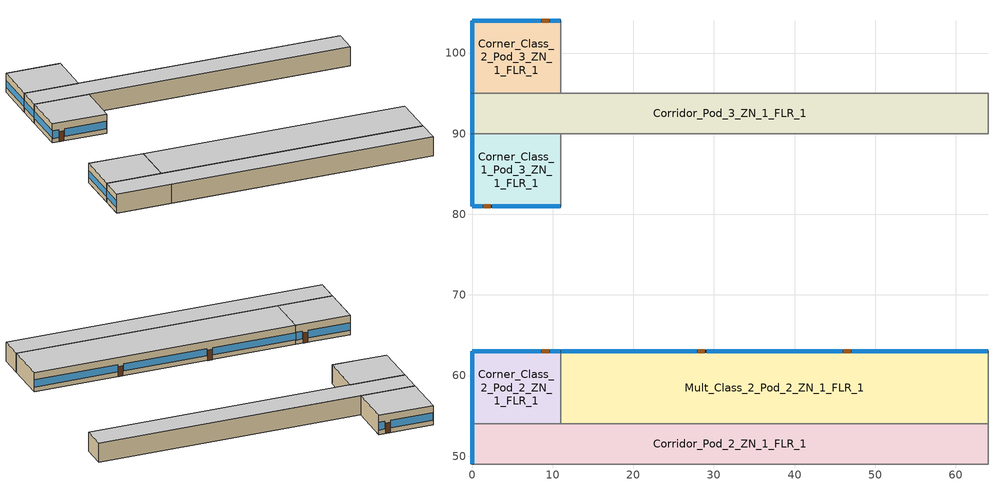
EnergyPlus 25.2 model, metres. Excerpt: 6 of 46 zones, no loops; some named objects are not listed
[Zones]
Corridor_Pod_2_ZN_1_FLR_1
 floor ground (Corridor_Pod_2_ZN_1_FLR_1_Floor_Ffactor): 0,54 64,54 64,49 0,49 z0
 wall outside (nonres_ext_wall_grd): 0,54 0,49 z0:4
 wall to Corner_Class_1_Pod_2_ZN_1_FLR_1 (int_wall): 0,49 11,49 z0:4
 wall to Mult_Class_1_Pod_2_ZN_1_FLR_1 (int_wall): 11,49 64,49 z0:4
 wall to Main_Corridor_ZN_1_FLR_1 (int_wall): 64,49 64,54 z0:4
 wall to Mult_Class_2_Pod_2_ZN_1_FLR_1 (int_wall): 64,54 11,54 z0:4
 wall to Corner_Class_2_Pod_2_ZN_1_FLR_1 (int_wall): 11,54 0,54 z0:4
 window (NonresWindow_U_0.369_SHGC_0.357): 0,53.95 0,49.05 z1.1:2.53
 ceiling to Corridor_Pod_2_ZN_1_FLR_2 (int_slab_ceiling): 0,49 64,49 64,54 0,54 z4
Corner_Class_2_Pod_2_ZN_1_FLR_1
 floor ground (Corner_Class_2_Pod_2_ZN_1_FLR_1_Floor_Ffactor): 0,63 11,63 11,54 0,54 z0
 wall outside (nonres_ext_wall_grd): 11,63 0,63 0,54 z0:4
 wall to Mult_Class_2_Pod_2_ZN_1_FLR_1 (int_wall): 11,54 11,63 z0:4
 window (NonresWindow_U_0.369_SHGC_0.357): 0,62.95 0,54.05 z1.1:2.52; 10.95,63 9.73,63 / 8.51,63 0.05,63 z0.92:2.51
 door (Swinging Door_con): 9.57,63 8.65,63 z0:2.13
 ceiling to Corner_Class_2_Pod_2_ZN_1_FLR_2 (int_slab_ceiling): 0,54 11,54 11,63 0,63 z4
Mult_Class_2_Pod_2_ZN_1_FLR_1
 floor ground (Mult_Class_2_Pod_2_ZN_1_FLR_1_Floor_Ffactor): 11,63 64,63 64,54 11,54 z0
 wall outside (nonres_ext_wall_grd): 64,63 11,63 z0:4
 wall to Main_Corridor_ZN_1_FLR_1 (int_wall): 64,54 64,63 z0:4
 window (NonresWindow_U_0.369_SHGC_0.357): 63.95,63 47.13,63 / 27.87,63 11.05,63 / 45.91,63 29.09,63 z1.03:2.5
 door (Swinging Door_con): 46.97,63 46.06,63 / 28.89,63 27.98,63 z0:2.13
 ceiling to Mult_Class_2_Pod_2_ZN_1_FLR_2 (int_slab_ceiling): 11,54 64,54 64,63 11,63 z4
Corner_Class_1_Pod_3_ZN_1_FLR_1
 floor ground (Corner_Class_1_Pod_3_ZN_1_FLR_1_Floor_Ffactor): 0,90 11,90 11,81 0,81 z0
 wall outside (nonres_ext_wall_grd): 0,90 0,81 11,81 z0:4
 wall to Mult_Class_1_Pod_3_ZN_1_FLR_1 (int_wall): 11,81 11,90 z0:4
 wall to Corridor_Pod_3_ZN_1_FLR_1 (int_wall): 11,90 0,90 z0:4
 window (NonresWindow_U_0.369_SHGC_0.357): 0,89.95 0,81.05 z1.1:2.52; 0.05,81 1.27,81 / 2.49,81 10.95,81 z0.92:2.51
 door (Swinging Door_con): 1.4,81 2.31,81 z0:2.13
 ceiling to Corner_Class_1_Pod_3_ZN_1_FLR_2 (int_slab_ceiling): 0,81 11,81 11,90 0,90 z4
Corridor_Pod_3_ZN_1_FLR_1
 floor ground (Corridor_Pod_3_ZN_1_FLR_1_Floor_Ffactor): 0,95 64,95 64,90 0,90 z0
 wall outside (nonres_ext_wall_grd): 0,95 0,90 z0:4
 wall to Mult_Class_1_Pod_3_ZN_1_FLR_1 (int_wall): 11,90 64,90 z0:4
 wall to Bathrooms_ZN_1_FLR_1 (int_wall): 64,90 64,95 z0:4
 wall to Mult_Class_2_Pod_3_ZN_1_FLR_1 (int_wall): 64,95 11,95 z0:4
 wall to Corner_Class_2_Pod_3_ZN_1_FLR_1 (int_wall): 11,95 0,95 z0:4
 window (NonresWindow_U_0.369_SHGC_0.357): 0,94.95 0,90.05 z1.1:2.53
 ceiling to Corridor_Pod_3_ZN_1_FLR_2 (int_slab_ceiling): 0,90 64,90 64,95 0,95 z4
Corner_Class_2_Pod_3_ZN_1_FLR_1
 floor ground (Corner_Class_2_Pod_3_ZN_1_FLR_1_Floor_Ffactor): 0,104 11,104 11,95 0,95 z0
 wall outside (nonres_ext_wall_grd): 11,104 0,104 0,95 z0:4
 wall to Mult_Class_2_Pod_3_ZN_1_FLR_1 (int_wall): 11,95 11,104 z0:4
 window (NonresWindow_U_0.369_SHGC_0.357): 0,103.95 0,95.05 z1.1:2.52; 10.95,104 9.73,104 / 8.51,104 0.05,104 z0.92:2.51
 door (Swinging Door_con): 9.55,104 8.64,104 z0:2.13
 ceiling to Corner_Class_2_Pod_3_ZN_1_FLR_2 (int_slab_ceiling): 0,95 11,95 11,104 0,104 z4
[Building]
SchoolSecondary: North Axis {deg}=0; Terrain=City; Loads Convergence Tolerance Value {W}=0.04; Temperature Convergence Tolerance Value {deltaC}=0.2; Solar Distribution=FullInteriorAndExterior; Maximum Number of Warmup Days=50; Minimum Number of Warmup Days=6
[Site:Location]
Site:Location=Albuquerque.Intl.Sunport_NM_USA WMO=723650; Latitude {N+ S-}=35.04; Longitude {W- E+}=-106.62; Time Zone Relative to GMT {GMT+/-}=-7; Elevation {m}=1620
[SizingPeriod:DesignDay] Day of Month=21; Dry-Bulb Temperature Range Modifier Type=DefaultMultipliers; Humidity Condition Type=Wetbulb; Barometric Pressure {Pa}=83318; Rain {Yes/No}=No; Snow on ground {Yes/No}=No; Daylight Savings Time Indicator=No
Name | Month | Day Type | Maximum Dry-Bulb Temperature {C} | Daily Dry-Bulb Temperature Range {C} | Wetbulb at Maximum Dry-Bulb {C} | Wind Speed {m/s} design conditions vs. traditional 6.71 m/s (15 mph) | Wind Direction {Degrees; N=0, S=180} | Solar Model Indicator | Clearness {0.0 to 1.1} | Wind Speed {m/s} design conditions vs. traditional 3.35 m/s (7mph) | ASHRAE Clear Sky Optical Depth for Beam Irradiance (taub) | ASHRAE Clear Sky Optical Depth for Diffuse Irradiance (taud)
Albuquerque.Intl.Sunport_NM_USA Ann Htg 99.6% Condns DB | 12 | WinterDesignDay | -7.9 | 0 | -7.9 | 3.2 | 0 | ASHRAEClearSky | 0
Albuquerque.Intl.Sunport_NM_USA Ann Clg .4% Condns DB=>MWB | 7 | SummerDesignDay | 35.1 | 13.5 | 15.7 |  | 220 | ASHRAETau |  | 4.4 | 0.463 | 1.887
[Site:WaterMainsTemperature]
Calculation Method=CORRELATION; Annual average outdoor air temperature {C}=13.6333; Maximum difference in monthly average outdoor air temperatures {C}=23.5
[Site:GroundTemperature:FCfactorMethod]
January Ground Temperature {C}=13.7; February Ground Temperature {C}=7; March Ground Temperature {C}=2.1; April Ground Temperature {C}=2.6; May Ground Temperature {C}=4.3; June Ground Temperature {C}=8.8; July Ground Temperature {C}=13.9; August Ground Temperature {C}=17.8; September Ground Temperature {C}=23.2; October Ground Temperature {C}=25.6; November Ground Temperature {C}=24.1; December Ground Temperature {C}=20.5
[Material:NoMass]
Opaque Door panel_con: MediumRough, 0.475973, 0.9, 0.7, 0.7
CP02 CARPET PAD: VeryRough, 0.21648, 0.9, 0.7, 0.8
Nonres_Exterior_Wall_Insulation_grd: MediumSmooth, 1.34659, 0.9, 0.7, 0.7
[Construction]
Swinging Door_con: Opaque Door panel_con
InteriorFurnishings: Std Wood 6inch
int_wall: G01 13mm gypsum board, G01 13mm gypsum board
int_slab_ceiling: CP02 CARPET PAD, 100mm Normalweight concrete floor
nonres_ext_wall_grd: F07 25mm stucco, G01 16mm gypsum board, Nonres_Exterior_Wall_Insulation_grd, G01 16mm gypsum board
NonresWindow_U_0.369_SHGC_0.357: Nonres Window Glazing Layer
[Material]
Name | Roughness | Thickness {m} | Conductivity {W/m-K} | Density {kg/m3} | Specific Heat {J/kg-K} | Thermal Absorptance | Solar Absorptance | Visible Absorptance | Absorptance:Thermal | Absorptance:Solar | Absorptance:Visible
Std Wood 6inch | MediumSmooth | 0.15 | 0.12 | 540 | 1210 | 0.9 | 0.7 | 0.7
F07 25mm stucco | Smooth | 0.0254 | 0.72 | 1856 | 840 | 0.9 | 0.7 | 0.7
G01 13mm gypsum board | Smooth | 0.0127 | 0.16 | 800 | 1090 |  |  |  | 0.9 | 0.7 | 0.5
G01 16mm gypsum board | MediumSmooth | 0.0159 | 0.16 | 800 | 1090
100mm Normalweight concrete floor | MediumRough | 0.1016 | 2.31 | 2322 | 832
[WindowMaterial:SimpleGlazingSystem]
Nonres Window Glazing Layer: U-Factor {W/m2-K}=2.09528; Solar Heat Gain Coefficient=0.357; Visible Transmittance=0.3927
[Construction:FfactorGroundFloor] F-Factor {W/m-K}=0.90012
Name | Area {m2} | PerimeterExposed {m}
Corridor_Pod_2_ZN_1_FLR_1_Floor_Ffactor; Corridor_Pod_3_ZN_1_FLR_1_Floor_Ffactor | 320 | 5
Corner_Class_2_Pod_2_ZN_1_FLR_1_Floor_Ffactor; Corner_Class_1_Pod_3_ZN_1_FLR_1_Floor_Ffactor; Corner_Class_2_Pod_3_ZN_1_FLR_1_Floor_Ffactor | 99 | 20
Mult_Class_2_Pod_2_ZN_1_FLR_1_Floor_Ffactor | 477 | 53
[Zone] Type=1; Multiplier=1; Ceiling Height {m}=4; Floor Area {m2}=autocalculate; Part of Total Floor Area=Yes
Name | Volume {m3}
Corridor_Pod_2_ZN_1_FLR_1; Corridor_Pod_3_ZN_1_FLR_1 | 1280
Corner_Class_2_Pod_2_ZN_1_FLR_1; Corner_Class_1_Pod_3_ZN_1_FLR_1; Corner_Class_2_Pod_3_ZN_1_FLR_1 | 396
Mult_Class_2_Pod_2_ZN_1_FLR_1 | 1908
[InternalMass] Construction=InteriorFurnishings
Name | Zone or ZoneList | Surface Area {m2}
Corridor_Pod_2_ZN_1_FLR_1_InternalMass_1 | Corridor_Pod_2_ZN_1_FLR_1 | 640
Corner_Class_2_Pod_2_ZN_1_FLR_1_InternalMass_1 | Corner_Class_2_Pod_2_ZN_1_FLR_1 | 198
Mult_Class_2_Pod_2_ZN_1_FLR_1_InternalMass_1 | Mult_Class_2_Pod_2_ZN_1_FLR_1 | 954
Corner_Class_1_Pod_3_ZN_1_FLR_1_InternalMass_1 | Corner_Class_1_Pod_3_ZN_1_FLR_1 | 198
Corridor_Pod_3_ZN_1_FLR_1_InternalMass_1 | Corridor_Pod_3_ZN_1_FLR_1 | 640
Corner_Class_2_Pod_3_ZN_1_FLR_1_InternalMass_1 | Corner_Class_2_Pod_3_ZN_1_FLR_1 | 198
[People] Number of People Schedule=BLDG_OCC_SCH; Fraction Radiant=0.3; Sensible Heat Fraction=AUTOCALCULATE; Activity Level Schedule=ACTIVITY_SCH; Enable ASHRAE 55 Comfort Warnings=No; Mean Radiant Temperature Calculation Type=EnclosureAveraged; Work Efficiency Schedule=WORK_EFF_SCH; Clothing Insulation Calculation Method=ClothingInsulationSchedule; Clothing Insulation Schedule=CLOTHING_SCH; Air Velocity Schedule=AIR_VELO_SCH; Thermal Comfort Model 1 Type=FANGER
Name | Zone or ZoneList or Space or SpaceList | Number of People Calculation Method | Number of People | Floor Area per Person {m2/person}
Corridor_Pod_2_ZN_1_FLR_1 | Corridor_Pod_2_ZN_1_FLR_1 | People | 17.224
Corner_Class_2_Pod_2_ZN_1_FLR_1 | Corner_Class_2_Pod_2_ZN_1_FLR_1 | Area/Person |  | 2.654
Mult_Class_2_Pod_2_ZN_1_FLR_1 | Mult_Class_2_Pod_2_ZN_1_FLR_1 | Area/Person |  | 2.654
Corner_Class_1_Pod_3_ZN_1_FLR_1 | Corner_Class_1_Pod_3_ZN_1_FLR_1 | Area/Person |  | 2.654
Corridor_Pod_3_ZN_1_FLR_1 | Corridor_Pod_3_ZN_1_FLR_1 | People | 17.224
Corner_Class_2_Pod_3_ZN_1_FLR_1 | Corner_Class_2_Pod_3_ZN_1_FLR_1 | Area/Person |  | 2.654
[Lights] Design Level Calculation Method=Watts/Area; Return Air Fraction=0; Fraction Radiant=0.37; Fraction Visible=0.2; Fraction Replaceable=1; Return Air Fraction Calculated from Plenum Temperature=No
Name | Zone or ZoneList or Space or SpaceList | Schedule | Watts per Zone Floor Area {W/m2}
Corridor_Pod_2_ZN_1_FLR_1_Lights | Corridor_Pod_2_ZN_1_FLR_1 | ltg_sch_corridor | 4.299174
Corner_Class_2_Pod_2_ZN_1_FLR_1_Lights | Corner_Class_2_Pod_2_ZN_1_FLR_1 | ltg_sch_classroom | 7.42257
Mult_Class_2_Pod_2_ZN_1_FLR_1_Lights | Mult_Class_2_Pod_2_ZN_1_FLR_1 | ltg_sch_classroom | 7.42257
Corner_Class_1_Pod_3_ZN_1_FLR_1_Lights | Corner_Class_1_Pod_3_ZN_1_FLR_1 | ltg_sch_classroom | 7.42257
Corridor_Pod_3_ZN_1_FLR_1_Lights | Corridor_Pod_3_ZN_1_FLR_1 | ltg_sch_corridor | 4.299174
Corner_Class_2_Pod_3_ZN_1_FLR_1_Lights | Corner_Class_2_Pod_3_ZN_1_FLR_1 | ltg_sch_classroom | 7.42257
[ElectricEquipment] Schedule=BLDG_EQUIP_SCH; Design Level Calculation Method=EquipmentLevel; Fraction Latent=0; Fraction Radiant=0.5; Fraction Lost=0
Name | Zone or ZoneList or Space or SpaceList | Design Level {W}
Corridor_Pod_2_ZN_1_FLR_1_PlugMisc_Equip | Corridor_Pod_2_ZN_1_FLR_1 | 1280
Corner_Class_2_Pod_2_ZN_1_FLR_1_PlugMisc_Equip | Corner_Class_2_Pod_2_ZN_1_FLR_1 | 990
Mult_Class_2_Pod_2_ZN_1_FLR_1_PlugMisc_Equip | Mult_Class_2_Pod_2_ZN_1_FLR_1 | 4770
Corner_Class_1_Pod_3_ZN_1_FLR_1_PlugMisc_Equip | Corner_Class_1_Pod_3_ZN_1_FLR_1 | 990
Corridor_Pod_3_ZN_1_FLR_1_PlugMisc_Equip | Corridor_Pod_3_ZN_1_FLR_1 | 1280
Corner_Class_2_Pod_3_ZN_1_FLR_1_PlugMisc_Equip | Corner_Class_2_Pod_3_ZN_1_FLR_1 | 990
[ZoneInfiltration:DesignFlowRate] Schedule=INFIL_SCH_PNNL; Design Flow Rate Calculation Method=Flow/ExteriorWallArea; Flow per Exterior Surface Area {m3/s-m2}=0.000569572; Constant Term Coefficient=0; Temperature Term Coefficient=0; Velocity Term Coefficient=0.224; Velocity Squared Term Coefficient=0
Name | Zone or ZoneList
Corridor_Pod_2_ZN_1_FLR_1_Infiltration | Corridor_Pod_2_ZN_1_FLR_1
Corner_Class_2_Pod_2_ZN_1_FLR_1_Infiltration | Corner_Class_2_Pod_2_ZN_1_FLR_1
Mult_Class_2_Pod_2_ZN_1_FLR_1_Infiltration | Mult_Class_2_Pod_2_ZN_1_FLR_1
Corner_Class_1_Pod_3_ZN_1_FLR_1_Infiltration | Corner_Class_1_Pod_3_ZN_1_FLR_1
Corridor_Pod_3_ZN_1_FLR_1_Infiltration | Corridor_Pod_3_ZN_1_FLR_1
Corner_Class_2_Pod_3_ZN_1_FLR_1_Infiltration | Corner_Class_2_Pod_3_ZN_1_FLR_1
[Exterior:Lights] Control Option=AstronomicalClock
Name | Schedule | Design Level {W}
Exterior_Lights_a | Exterior_lighting_schedule_a | 453.7
Exterior_Lights_b | Exterior_lighting_schedule_b_2016 | 2195.85
Exterior_Lights_c | Exterior_lighting_schedule_c_2016 | 2015.29
[HVACTemplate:Zone:VRF] Template VRF System Name (F2)=VRF_System_1; Rated Total Heating Capacity Sizing Ratio (F6)=1; Cooling Supply Air Flow Rate (F7)=Autosize; No Cooling Supply Air Flow Rate (F8)=Autosize; Heating Supply Air Flow Rate (F9)=Autosize; No Heating Supply Air Flow Rate (F10)=Autosize; Cooling Outdoor Air Flow Rate (F11)=Autosize; Heating Outdoor Air Flow Rate (F12)=Autosize; No Load Outdoor Air Flow Rate (F13)=Autosize; Supply Air Fan Placement (F22)=DrawThrough; Supply Fan Total Efficiency (F23)=0.7; Supply Fan Delta Pressure (F24)=300; Supply Fan Motor Efficiency (F25)=0.9; Cooling Coil Type (F26)=VariableRefrigerantFlowDX; Cooling Coil Gross Rated Total Capacity (F28)=Autosize; Cooling Coil Gross Rated Sensible Heat Ratio (F29)=Autosize; Heat Pump Heating Coil Type (F30)=VariableRefrigerantFlowDX; Heat Pump Heating Coil Gross Rated Capacity (F32)=Autosize; Zone Terminal Unit On Parasitic Electric Energy Use (F33)=30; Zone Terminal Unit Off Parasitic Electric Energy Use (F34)=20; Zone Cooling Design Supply Air Temperature Input Method (F36)=SupplyAirTemperature; Zone Cooling Design Supply Air Temperature (F37)=12.8; Zone Heating Design Supply Air Temperature Input Method (F39)=SupplyAirTemperature; Zone Heating Design Supply Air Temperature (F40)=50
Name | Template Thermostat Name (F3)
Corridor_Pod_2_ZN_1_FLR_1 | Thermostat_Corridor_Pod_2_ZN_1_FLR_1
Corner_Class_2_Pod_2_ZN_1_FLR_1 | Thermostat_Corner_Class_2_Pod_2_ZN_1_FLR_1
Mult_Class_2_Pod_2_ZN_1_FLR_1 | Thermostat_Mult_Class_2_Pod_2_ZN_1_FLR_1
Corner_Class_1_Pod_3_ZN_1_FLR_1 | Thermostat_Corner_Class_1_Pod_3_ZN_1_FLR_1
Corridor_Pod_3_ZN_1_FLR_1 | Thermostat_Corridor_Pod_3_ZN_1_FLR_1
Corner_Class_2_Pod_3_ZN_1_FLR_1 | Thermostat_Corner_Class_2_Pod_3_ZN_1_FLR_1
[SCHEDULE:COMPACT]
ltg_sch_classroom: Through: 6/30, For: SummerDesignDay, Until: 24:00, 1, For: WinterDesignDay, Until: 24:00, 0, For: Weekdays, Until: 7:00, 0.12012, Until: 21:00, 0.60975, Until: 24:00, 0.12012, For: Saturday, Until: 24:00, 0.12012, For: AllOtherDays, Until: 24:00, 0.12012, Through: 9/1, For: SummerDesignDay, Until: 24:00, 1, For: WinterDesignDay, Until: 24:00, 0, For: Weekdays, Until: 8:00, 0.12012, Until: 20:00, 0.33875, Until: 24:00, 0.12012, For: Saturday, Until: 24:00, 0.12012, For: AllOtherDays, Until: 24:00, 0.12012, Through: 12/31, For: SummerDesignDay, Until: 24:00, 1, For: WinterDesignDay, Until: 24:00, 0, For: Weekdays, Until: 7:00, 0.12012, Until: 21:00, 0.60975, Until: 24:00, 0.12012, For: Saturday, Until: 24:00, 0.12012, For: AllOtherDays, Until: 24:00, 0.12012
ltg_sch_corridor: Through: 6/30, For: SummerDesignDay, Until: 24:00, 1, For: WinterDesignDay, Until: 24:00, 0, For: Weekdays, Until: 7:00, 0.12179, Until: 21:00, 0.61822, Until: 24:00, 0.12179, For: Saturday, Until: 24:00, 0.12179, For: AllOtherDays, Until: 24:00, 0.12179, Through: 9/1, For: SummerDesignDay, Until: 24:00, 1, For: WinterDesignDay, Until: 24:00, 0, For: Weekdays, Until: 8:00, 0.12179, Until: 20:00, 0.34346, Until: 24:00, 0.12179, For: Saturday, Until: 24:00, 0.12179, For: AllOtherDays, Until: 24:00, 0.12179, Through: 12/31, For: SummerDesignDay, Until: 24:00, 1, For: WinterDesignDay, Until: 24:00, 0, For: Weekdays, Until: 7:00, 0.12179, Until: 21:00, 0.61822, Until: 24:00, 0.12179, For: Saturday, Until: 24:00, 0.12179, For: AllOtherDays, Until: 24:00, 0.12179
[Schedule:Compact]
BLDG_EQUIP_SCH: Through: 6/30, For: SummerDesignDay, Until: 08:00, 0.35, Until: 17:00, 0.95, Until: 24:00, 0.35, For: WinterDesignDay, Until: 24:00, 0.35, For: Weekdays, Until: 08:00, 0.295624, Until: 17:00, 0.90367, Until: 21:00, 0.332931, Until: 24:00, 0.295624, For: WeekEnds Holidays AllOtherDays, Until: 24:00, 0.295624, Through: 9/1, For: SummerDesignDay, Until: 24:00, 0.90367, For: WinterDesignDay, Until: 24:00, 0.25, For: Weekdays, Until: 08:00, 0.21116, Until: 17:00, 0.475616, Until: 21:00, 0.237808, Until: 24:00, 0.21116, For: WeekEnds Holidays AllOtherDays, Until: 24:00, 0.21116, Through: 12/31, For: SummerDesignDay, Until: 08:00, 0.35, Until: 17:00, 0.95, Until: 24:00, 0.35, For: WinterDesignDay, Until: 24:00, 0.35, For: Weekdays, Until: 08:00, 0.295624, Until: 17:00, 0.90367, Until: 21:00, 0.332931, Until: 24:00, 0.295624, For: WeekEnds Holidays AllOtherDays, Until: 24:00, 0.295624
BLDG_OCC_SCH: Through: 6/15, For: Weekdays, Until: 08:00, 0, Until: 16:00, 0.95, Until: 21:00, 0.15, Until: 24:00, 0, For: SummerDesignDay, Until: 08:00, 1e-09, Until: 16:00, 0.95, Until: 21:00, 0.15, Until: 24:00, 1e-09, For: WeekEnds WinterDesignDay Holidays AllOtherDays, Until: 24:00, 0, Through: 9/15, For: Weekdays, Until: 08:00, 0, Until: 16:00, 0.15, Until: 21:00, 0.15, Until: 24:00, 0, For: SummerDesignDay, Until: 24:00, 0.95, For: WeekEnds WinterDesignDay Holidays AllOtherDays, Until: 24:00, 0, Through: 12/31, For: Weekdays, Until: 08:00, 0, Until: 16:00, 0.95, Until: 21:00, 0.15, Until: 24:00, 0, For: SummerDesignDay, Until: 08:00, 1e-09, Until: 16:00, 0.95, Until: 21:00, 0.15, Until: 24:00, 1e-09, For: WeekEnds WinterDesignDay Holidays AllOtherDays, Until: 24:00, 0
INFIL_SCH_PNNL: Through: 12/31, For: Weekdays, Until: 07:00, 1, Until: 21:00, 0.25, Until: 24:00, 1, For: WeekEnds SummerDesignDay WinterDesignDay Holidays AllOtherDays, Until: 24:00, 1
WORK_EFF_SCH: Through: 12/31, For: AllDays, Until: 24:00, 0
AIR_VELO_SCH: Through: 12/31, For: AllDays, Until: 24:00, 0.2
CLOTHING_SCH: Through: 04/30, For: AllDays, Until: 24:00, 1.1, Through: 09/30, For: AllDays, Until: 24:00, 0.6, Through: 12/31, For: AllDays, Until: 24:00, 1.1
ACTIVITY_SCH: Through: 12/31, For: AllDays, Until: 24:00, 120
Exterior_lighting_schedule_a: Through:12/31, For:AllDays, Until: 06:00, 0, Until: 24:00, 1
Exterior_lighting_schedule_b_2016: Through:12/31, For:AllDays, Until: 06:00, 0.5, Until: 24:00, 1
Exterior_lighting_schedule_c_2016: Through:12/31, For:AllDays, Until: 06:00, 0.5, Until: 21:00, 1, Until: 24:00, 0.5
